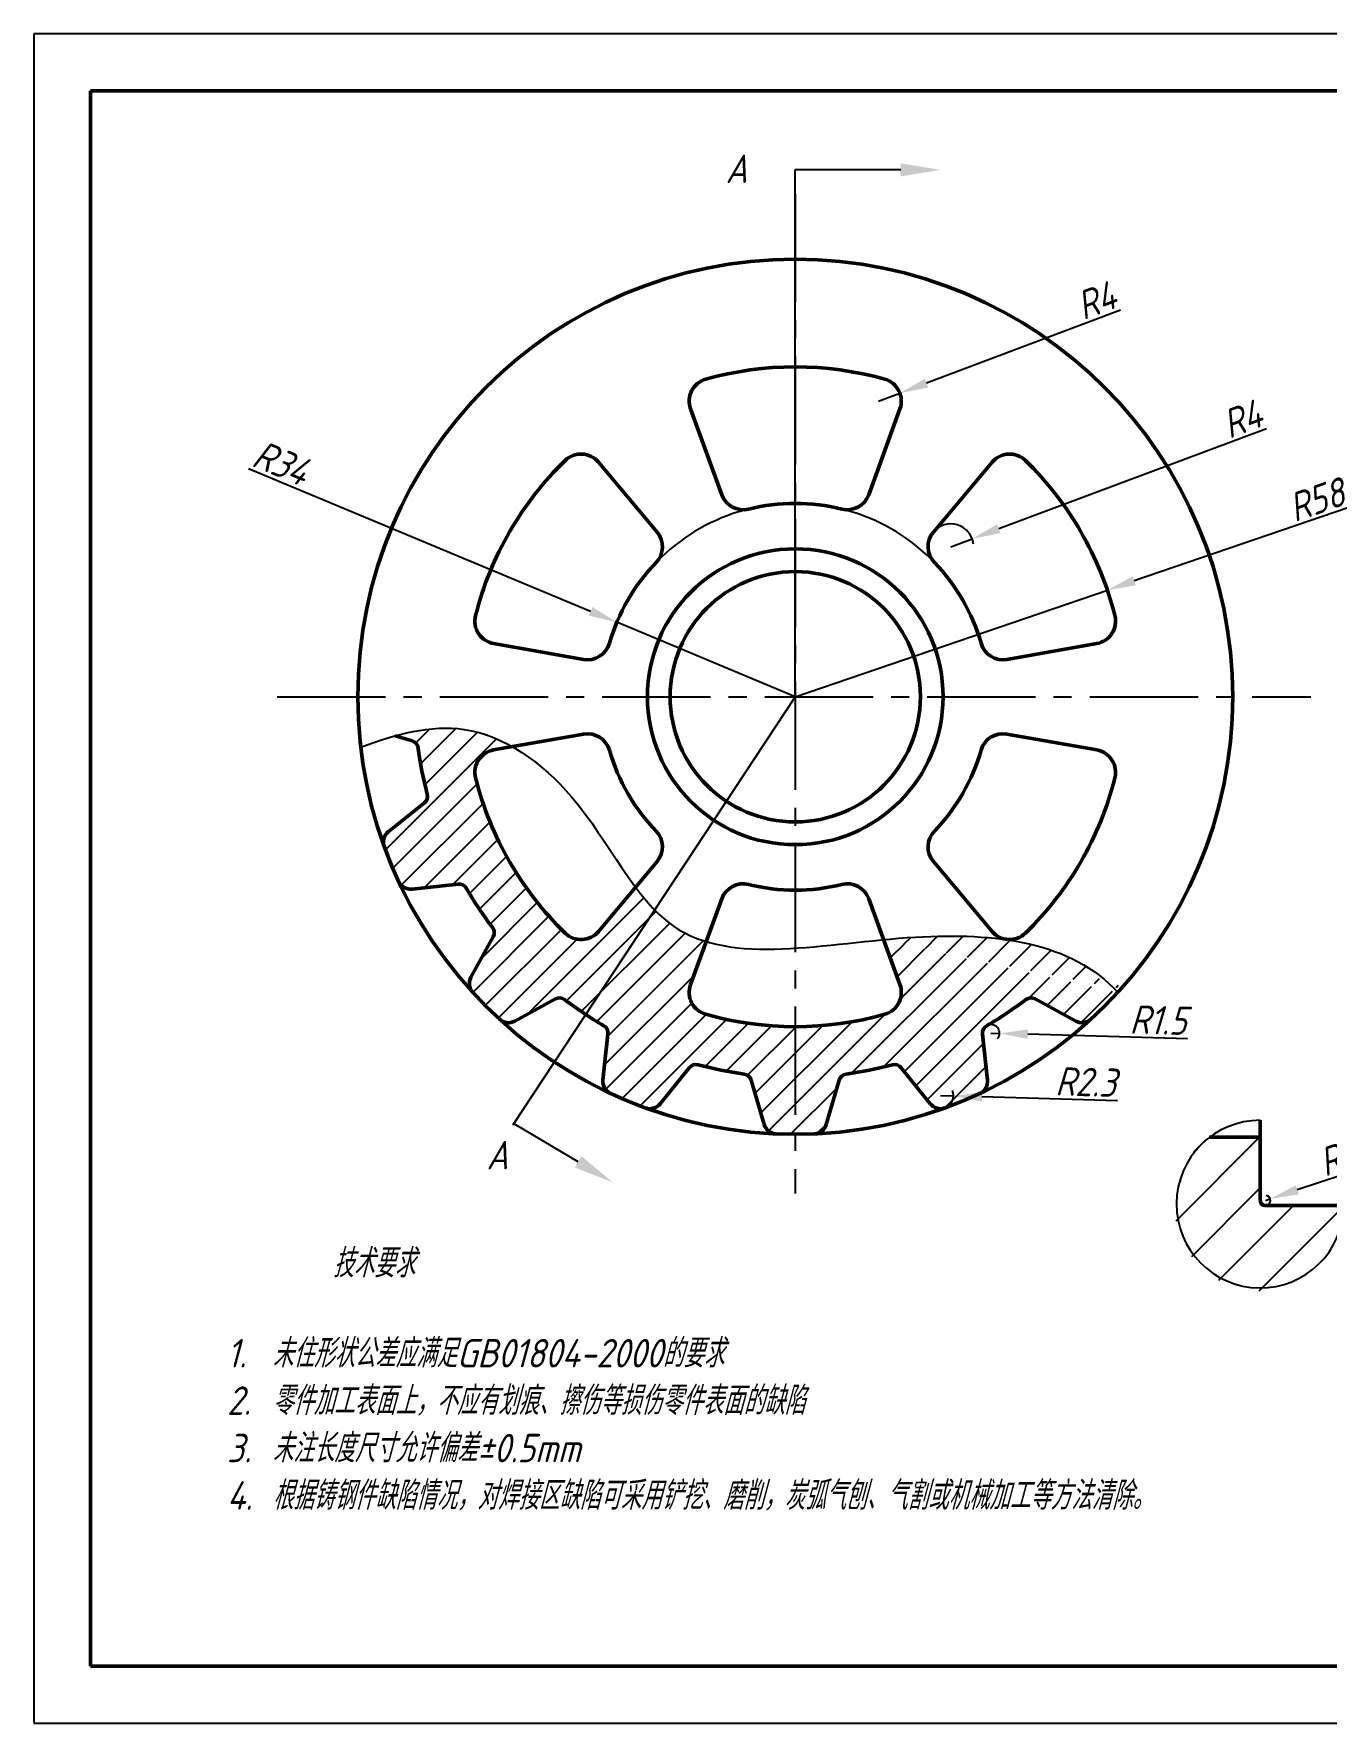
# Model space of a CAD drawing. Header units: millimetres. Extents: x -1183 to 2192, y -627 to 612.
# Drawn here: x 1463.2 to 1690.5, y -355 to -58 of the extents above; entities that cross this region are included whole.
import ezdxf
from ezdxf import colors
from ezdxf.entities.mleader import LeaderData, LeaderLine
from ezdxf.math import Vec2, Vec3

# ---------------------------------------------------------------- set-up
doc = ezdxf.new("R2010")
doc.units = ezdxf.units.MM
doc.linetypes.add('CENTER2', pattern=[28.575000000000003, 19.05, -3.175, 3.175, -3.175])
doc.layers.add('6文字层', color=7, linetype='Continuous')
for name, color, linetype, lineweight in [('剖面线', 7, 'Continuous', 25), ('标注', 7, 'Continuous', 25), ('点划线', 7, 'CENTER2', 25), ('粗实线', 7, 'Continuous', 50), ('细实线', 7, 'Continuous', 25)]:
    doc.layers.add(name, color=color, linetype=linetype, lineweight=lineweight)
doc.styles.add('8', font='gbeitc.shx', dxfattribs={"height": 8, "bigfont": 'gbcbig.shx'})
doc.styles.add('标注字体', font='gbeitc.shx', dxfattribs={"height": 5, "bigfont": 'gbcbig.shx'})
doc.dimstyles.new('标注', dxfattribs={"dimtxt": 5, "dimasz": 5, "dimexe": 1, "dimexo": 0, "dimtad": 1, "dimdec": 1, "dimdsep": 46, "dimtxsty": '标注字体', "dimcen": -1, "dimadec": 0, "dimazin": 0, "dimtfac": 1, "dimtdec": 1, "dimtmove": 0, "dimatfit": 3, "dimfxl": 1, "dimarcsym": 0})

# ---------------------------------------------------------------- blocks, each defined once
blk = doc.blocks.new('*D259')
at = {"layer": 'Defpoints', "color": 0, "transparency": 16777216}
for p in [(1652.024306695718, -155.7531600281189), (1597.139364936179, -174.5053110527904)]:
    blk.add_point(p, dxfattribs=at)
at = {"layer": '标注', "color": 0, "lineweight": -2, "transparency": 16777216}
for p, q in [((1694.488621085293, -141.2446771717256), (1656.75576719223, -154.1365952846128)), ((1597.139364936179, -174.5053110527904), (1652.024306695718, -155.7531600281189))]:
    blk.add_line(p, q, dxfattribs=at)
at = {"layer": '标注', "color": 0, "transparency": 16777216}
blk.add_solid([(1656.48633973498, -153.3480185351942), (1657.025194649482, -154.9251720340315), (1652.024306695718, -155.7531600281189)], dxfattribs=at)
at = {"layer": '标注', "color": 0, "transparency": 16777216, "insert": (1688.796093670928, -139.8872398888337), "char_height": 5, "attachment_point": 5, "rotation": 18.86339678461998, "style": '标注字体'}
blk.add_mtext('R58', dxfattribs=at)
blk = doc.blocks.new('*D260')
at = {"layer": 'Defpoints', "color": 0, "transparency": 16777216}
for p in [(1565.763323847337, -161.4078286385564), (1597.13936493618, -174.5053110527903)]:
    blk.add_point(p, dxfattribs=at)
at = {"layer": '标注', "color": 0, "lineweight": -2, "transparency": 16777216}
for p, q in [((1501.020665437807, -134.3819260535714), (1561.149200157801, -159.4817282835219)), ((1597.13936493618, -174.5053110527903), (1565.763323847337, -161.4078286385564))]:
    blk.add_line(p, q, dxfattribs=at)
blk.add_arc((1597.13936493618, -174.5053110527903), 33.99999999999932, 43.95767158094119, 159.0277667682333, dxfattribs=at)
at = {"layer": '标注', "color": 0, "transparency": 16777216}
blk.add_solid([(1561.47021688364, -158.7127076685993), (1560.828183431962, -160.2507488984446), (1565.763323847337, -161.4078286385564)], dxfattribs=at)
at = {"layer": '标注', "color": 0, "transparency": 16777216, "insert": (1506.742474272374, -133.384072011916), "char_height": 5, "attachment_point": 5, "rotation": 337.34259678255427, "style": '标注字体'}
blk.add_mtext('R34', dxfattribs=at)
blk = doc.blocks.new('*D263')
at = {"layer": 'Defpoints', "color": 0, "transparency": 16777216}
for p in [(1631.559229638789, -233.642892495169), (1633.058628043925, -233.6853709918288)]:
    blk.add_point(p, dxfattribs=at)
at = {"layer": '标注', "color": 0, "lineweight": -2, "transparency": 16777216}
for p, q in [((1631.559229638789, -233.642892495169), (1633.058628043925, -233.6853709918288)), ((1666.140420080285, -234.6225900709654), (1638.056622727708, -233.8269659806951))]:
    blk.add_line(p, q, dxfattribs=at)
blk.add_arc((1631.559229638789, -233.642892495169), 1.500000000000455, 320.1800376544385, 120.2007022767708, dxfattribs=at)
at = {"layer": '标注', "color": 0, "transparency": 16777216}
blk.add_solid([(1638.08022189252, -232.9939668667312), (1638.033023562897, -234.6599650946591), (1633.058628043925, -233.6853709918288)], dxfattribs=at)
at = {"layer": '标注', "color": 0, "transparency": 16777216, "insert": (1660.970610041429, -231.349873665731), "char_height": 5, "attachment_point": 5, "rotation": 358.37722399648186, "style": '标注字体'}
blk.add_mtext('R1.5', dxfattribs=at)
blk = doc.blocks.new('*D264')
at = {"layer": 'Defpoints', "color": 0, "transparency": 16777216}
for p in [(1622.677025908831, -244.624627200667), (1624.976084421587, -244.6904295936644)]:
    blk.add_point(p, dxfattribs=at)
at = {"layer": '标注', "color": 0, "lineweight": -2, "transparency": 16777216}
for p, q in [((1622.677025908831, -244.624627200667), (1624.976084421587, -244.6904295936644)), ((1653.804128913758, -245.5155300869721), (1629.974037710187, -244.8334782740933))]:
    blk.add_line(p, q, dxfattribs=at)
blk.add_arc((1622.677025908831, -244.624627200667), 2.300000000000182, 290.0117724184655, 23.27176764965954, dxfattribs=at)
at = {"layer": '标注', "color": 0, "transparency": 16777216}
blk.add_solid([(1629.997879156925, -244.0004860593266), (1629.950196263449, -245.66647048886), (1624.976084421587, -244.6904295936644)], dxfattribs=at)
at = {"layer": '标注', "color": 0, "transparency": 16777216, "insert": (1648.218774875928, -242.2293894256934), "char_height": 5, "attachment_point": 5, "rotation": 358.3605591657126, "style": '标注字体'}
blk.add_mtext('R2.3', dxfattribs=at)
blk = doc.blocks.new('*D267')
at = {"layer": 'Defpoints', "color": 0, "transparency": 16777216}
for p in [(1624.493771220258, -148.128494397901), (1628.241030567599, -146.7291919346135)]:
    blk.add_point(p, dxfattribs=at)
at = {"layer": '标注', "color": 0, "lineweight": -2, "transparency": 16777216}
for p, q in [((1680.029255820807, -127.39042072906), (1632.925104751776, -144.980063855504)), ((1624.493771220258, -148.128494397901), (1628.241030567599, -146.7291919346135))]:
    blk.add_line(p, q, dxfattribs=at)
blk.add_arc((1624.493771220258, -148.128494397901), 3.999999999999773, 6.152704495084865, 139.9999999999999, dxfattribs=at)
at = {"layer": '标注', "color": 0, "transparency": 16777216}
blk.add_solid([(1632.633583405257, -144.1993848248078), (1633.216626098294, -145.7607428862001), (1628.241030567599, -146.7291919346135)], dxfattribs=at)
at = {"layer": '标注', "color": 0, "transparency": 16777216, "insert": (1675.715749769742, -125.6653999183372), "char_height": 5, "attachment_point": 5, "rotation": 20.476649373356256, "style": '标注字体'}
blk.add_mtext('R4', dxfattribs=at)
blk = doc.blocks.new('*D268')
at = {"layer": 'Defpoints', "color": 0, "transparency": 16777216}
for p in [(1615.543866891306, -121.1276937450376), (1611.798942844722, -122.5332341696848)]:
    blk.add_point(p, dxfattribs=at)
at = {"layer": '标注', "color": 0, "lineweight": -2, "transparency": 16777216}
for p, q in [((1654.363888135527, -106.5578096924673), (1620.225021949536, -119.3707682142287)), ((1611.798942844722, -122.5332341696848), (1615.543866891306, -121.1276937450376))]:
    blk.add_line(p, q, dxfattribs=at)
at = {"layer": '标注', "color": 0, "transparency": 16777216}
blk.add_solid([(1619.932201027734, -118.5905757045238), (1620.517842871338, -120.1509607239337), (1615.543866891306, -121.1276937450376)], dxfattribs=at)
at = {"layer": '标注', "color": 0, "transparency": 16777216, "insert": (1650.047515576239, -104.8399740835047), "char_height": 5, "attachment_point": 5, "rotation": 20.57205781633873, "style": '标注字体'}
blk.add_mtext('R4', dxfattribs=at)
blk = doc.blocks.new('*D271')
at = {"layer": 'Defpoints', "color": 0, "transparency": 16777216}
for p in [(1679.81329180756, -263.0570342924606), (1680.667379920131, -262.7732500505337)]:
    blk.add_point(p, dxfattribs=at)
at = {"layer": '标注', "color": 0, "lineweight": -2, "transparency": 16777216}
for p, q in [((1700.932202035516, -256.0399433844478), (1685.412313878855, -261.1966709287184)), ((1679.81329180756, -263.0570342924606), (1680.667379920131, -262.7732500505337))]:
    blk.add_line(p, q, dxfattribs=at)
blk.add_arc((1679.81329180756, -263.0570342924606), 0.9000000000005457, 269.9999999999914, 82.04185810638344, dxfattribs=at)
at = {"layer": '标注', "color": 0, "transparency": 16777216}
blk.add_solid([(1685.149550691886, -260.4058486022643), (1685.675077065825, -261.9874932551725), (1680.667379920131, -262.7732500505337)], dxfattribs=at)
at = {"layer": '标注', "color": 0, "transparency": 16777216, "insert": (1694.559362985414, -254.8644338714726), "char_height": 5, "attachment_point": 5, "rotation": 18.37988086966391, "style": '标注字体'}
blk.add_mtext('R0.3', dxfattribs=at)

msp = doc.modelspace()

# ---------------------------------------------------------------- hatches: boundary and pattern name
at = {"layer": '剖面线'}
h = msp.add_hatch(dxfattribs=at)
h.set_pattern_fill('ANSI31', color=256, scale=2)
h.set_pattern_definition([(45, (0, 0), (-4.490128060534577, 4.490128060534577), [])])
h.paths.add_polyline_path([(1693.913291807561, -263.957034292461), (1679.813291807561, -263.9570342924609, -0.414213562373167), (1678.913291807561, -263.0570342924607), (1678.913291807564, -251.9570342924608), (1669.913291807561, -251.9570342924608, 0.2360679774997897), (1663.913291807561, -263.9570342924608, 1)])
at = {"layer": '粗实线', "lineweight": 25}
h = msp.add_hatch(dxfattribs=at)
h.set_pattern_fill('ANSI31')
h.set_pattern_definition([(45, (1223.106085699528, -251.9610422337748), (-2.245064030267288, 2.245064030267288), [])])
edge = h.paths.add_edge_path()
edge.add_spline(control_points=[(1581.471867016107, -217.5514078075411), (1579.394124374437, -216.925101310974), (1574.72001173494, -214.7855336193688), (1571.072553468461, -210.706565733358), (1569.04552196391, -207.986249344769)], knot_values=[64.66663633951725, 64.66663633951725, 64.66663633951725, 64.66663633951725, 71.96166090274849, 82.30384818021668, 82.30384818021668, 82.30384818021668, 82.30384818021668], degree=3, periodic=0)
edge.add_line((1569.04552196391, -207.9862493447691), (1562.524192794719, -215.7580668106425))
edge.add_arc((1559.460015022264, -213.186916371871), 3.999999999999998, 225.75197733327, 319.99999999952456, ccw=False)
edge.add_arc((1597.139364936227, -174.5053110527904), 58.00000000000003, 210.0000000000011, 225.7519773332345, ccw=False)
edge.add_line((1546.90989151673, -203.5053110527913), (1539.164286833582, -207.9772380016439))
edge.add_arc((1538.001783493801, -208.9251757554014), 1.499999999999957, 30.20070227681191, 39.19476556154609, ccw=False)
edge.add_arc((1597.13936493618, -174.5053110527911), 66.92499999999997, 210.2007022768063, 217.2992977231917)
edge.add_arc((1542.708583777489, -215.9694001836855), 1.5, -28.72000000000071, 37.29929772319292, ccw=False)
edge.add_line((1544.024051498459, -216.690194658613), (1540.113353163571, -223.8273157173095))
edge.add_arc((1542.130403669059, -224.9325339121982), 2.300000000000002, 151.2800000000006, 222.5117724184727)
edge.add_arc((1597.13936493618, -174.5053110527911), 76.92500000000001, 222.511772418472, 227.4882275815259)
edge.add_arc((1546.712142076771, -229.5142723199108), 2.299999999999999, 227.4882275815262, 298.7200000000001)
edge.add_line((1547.81736027166, -231.5313228253981), (1554.954481330356, -227.6206244905097))
edge.add_arc((1555.675275805284, -228.9360922114798), 1.5, 52.700702276806624, 118.72000000000011, ccw=False)
edge.add_arc((1597.13936493618, -174.5053110527903), 66.9250000000001, 232.7007022768069, 239.7992977231923)
edge.add_arc((1562.719500233568, -233.6428924951685), 1.499999999999995, -6.219999999999914, 59.799297723193376, ccw=False)
edge.add_line((1564.210670040346, -233.805412055075), (1563.328913874864, -241.8958115839995))
edge.add_arc((1565.615374245258, -242.1450082425226), 2.29999999999999, 173.7800000000009, 245.0117724184732)
edge.add_arc((1597.13936493618, -174.5053110527904), 76.92500000000001, 245.0117724184726, 249.9882275815265)
edge.add_arc((1571.601703963527, -244.6246272006667), 2.300000000000012, 249.9882275815269, 321.2200000000003)
edge.add_line((1573.394684243437, -246.0651901863957), (1578.491964848883, -239.7209180530191))
edge.add_arc((1579.661299814042, -240.6604156524075), 1.499999999999967, 75.20070227680787, 141.22, ccw=False)
edge.add_arc((1597.13936493618, -174.5053110527905), 66.92499999999977, 255.200702276807, 262.2992977231924)
edge.add_arc((1587.970529073768, -242.3132241155601), 1.499999999999995, 16.280000000000484, 82.29929772319213, ccw=False)
edge.add_line((1589.410383880761, -241.8927266306932), (1591.691809267741, -249.7047146412214))
edge.add_arc((1593.899586638463, -249.0599518310921), 2.29999999999998, 196.2800000000019, 267.5117724184737)
edge.add_arc((1597.139364936179, -174.5053110527901), 76.92500000000001, 267.511772418473, 270.0000000000355)
edge.add_line((1597.139364936227, -251.4303110527902), (1597.139364936227, -232.5053110527901))
edge.add_arc((1597.139364936226, -174.5053110527901), 58.00000000000004, 254.2480226667333, 270.00000000000097, ccw=False)
edge.add_arc((1582.479787027686, -226.4773879358958), 4.000000000000007, 160.0000000000005, 254.24802266677762, ccw=False)
edge.add_line((1578.721016544542, -225.1093073625931), (1581.471867016107, -217.5514078075411))
edge = h.paths.add_edge_path()
edge.add_arc((1544.800437113701, -187.7957826167892), 4.000000000000002, 100.00000000000023, 194.2480226667161, ccw=False)
edge.add_line((1544.105844403034, -183.8565516047403), (1547.3747210872, -183.280160448713))
edge.add_spline(control_points=[(1547.3747210872, -183.2801604487129), (1544.667756700945, -181.7475172088751), (1537.952218746835, -179.2273459317722), (1530.913496729738, -180.238273340242), (1526.808214196186, -181.374599015709)], knot_values=[11.24483244208292, 11.24483244208292, 11.24483244208292, 11.24483244208292, 20.47269954220587, 33.01067182587315, 33.01067182587315, 33.01067182587315, 33.01067182587315], degree=3, periodic=0)
edge.add_line((1526.808214196186, -181.374599015709), (1529.751949358276, -182.2342921082079))
edge.add_arc((1529.331451873409, -183.6741469152008), 1.499999999999978, 7.7007022768062825, 73.71999999999679, ccw=False)
edge.add_arc((1597.139364936179, -174.5053110527908), 66.92500000000005, 187.7007022768066, 194.7992977231919)
edge.add_arc((1530.984260336562, -191.9833761749275), 1.499999999999999, -51.22000000000082, 14.79929772319258, ccw=False)
edge.add_line((1531.92375793595, -193.1527111400865), (1525.579485802574, -198.249991745532))
edge.add_arc((1527.020048788303, -200.0429720254424), 2.299999999999991, 128.7800000000011, 200.0117724184734)
edge.add_arc((1597.13936493618, -174.5053110527909), 76.92499999999998, 200.0117724184723, 204.9882275815262)
edge.add_arc((1529.499667746447, -206.0293017437113), 2.300000000000011, 204.9882275815269, 276.2199999999994)
edge.add_line((1529.74886440497, -208.315762114105), (1537.839263933894, -207.4340059486228))
edge.add_arc((1538.001783493801, -208.9251757554013), 1.499999999999957, 39.194765561541715, 96.21999999999957, ccw=False)
edge.add_line((1539.164286833582, -207.9772380016439), (1546.90989151673, -203.5053110527914))
edge.add_arc((1597.139364936142, -174.5053110526424), 58.00000000000001, 194.2480226668785, 210.00000000017, ccw=False)
edge = h.paths.add_edge_path()
edge.add_arc((1614.617430058316, -240.6604156524078), 1.50000000000002, 38.77999999999918, 104.79929772319159, ccw=False)
edge.add_line((1615.786765023475, -239.7209180530194), (1620.88404562892, -246.0651901863959))
edge.add_arc((1622.677025908831, -244.624627200667), 2.300000000000011, 218.7799999999994, 290.011772418473)
edge.add_arc((1597.139364936179, -174.5053110527901), 76.92500000000001, 290.0117724184723, 294.9882275815261)
edge.add_arc((1628.6633556271, -242.145008242523), 2.29999999999999, 294.9882275815267, 366.219999999999)
edge.add_line((1630.949815997493, -241.8958115839999), (1630.068059832011, -233.8054120550753))
edge.add_arc((1631.559229638789, -233.642892495169), 1.49999999999998, 120.20070227680631, 186.2199999999972, ccw=False)
edge.add_arc((1597.139364936179, -174.50531105279), 66.9250000000001, 300.2007022768065, 307.2992977231921)
edge.add_arc((1638.603454067074, -228.9360922114802), 1.499999999999999, 61.279999999997926, 127.29929772319159, ccw=False)
edge.add_line((1639.324248542001, -227.6206244905102), (1646.461369600698, -231.5313228253988))
edge.add_arc((1647.566587795587, -229.5142723199114), 2.3, 241.2799999999999, 312.5117724184723)
edge.add_arc((1597.139364936179, -174.50531105279), 76.925, 312.5117724184722, 317.4882275815255)
edge.add_spline(control_points=[(1653.843744775032, -226.4867397758908), (1645.870043069066, -217.5511775755791), (1630.318569790363, -215.7148786060251), (1614.549545216986, -217.0251189209927), (1612.679821364208, -217.2023641768272)], knot_values=[112.6713059589491, 112.6713059589491, 112.6713059589491, 112.6713059589856, 149.5229059967189, 154.5006976537939, 154.5006976537939, 154.5006976537939, 154.5006976537939], degree=3, periodic=0)
edge.add_line((1612.679821364211, -217.2023641768269), (1615.557713327912, -225.109307362593))
edge.add_arc((1611.798942844764, -226.4773879358833), 3.999999999999998, -74.24802266666671, 19.999999999810882, ccw=False)
edge.add_arc((1597.139364936179, -174.5053110527901), 58.00000000000003, 270.00000000004724, 285.75197733331987, ccw=False)
edge.add_line((1597.139364936227, -232.5053110527901), (1597.139364936227, -251.4303110527902))
edge.add_arc((1597.13936493618, -174.5053110527901), 76.92500000000001, 270.0000000000349, 272.4882275815262)
edge.add_arc((1600.379143233896, -249.0599518310922), 2.299999999999966, 272.4882275815263, 343.7200000000002)
edge.add_line((1602.586920604618, -249.7047146412214), (1604.868345991597, -241.8927266306931))
edge.add_arc((1606.30820079859, -242.3132241155601), 1.499999999999995, 97.70070227680782, 163.7199999999977, ccw=False)
edge.add_arc((1597.139364936179, -174.50531105279), 66.9250000000002, 277.7007022768075, 284.799297723192)

# ---------------------------------------------------------------- linework, layer by layer
at = {"layer": '剖面线', "color": 7, "lineweight": 25}
msp.add_open_spline([(1520.727687360398, -183.3772417923644), (1526.903755625573, -181.0932437691728), (1540.330117204846, -177.30794669336), (1561.281069958696, -192.2107878206709), (1574.932218972878, -224.8018083908942), (1616.316284219883, -214.061505828818), (1645.870043069066, -217.5511775755791), (1653.843744775032, -226.4867397758908)], degree=3, knots=[5.085190019290199, 5.085190019290199, 5.085190019290199, 5.085190019290199, 23.7828047257502, 46.0709655746335, 75.00882361698544, 117.6490976160241, 154.5006976537574, 154.5006976537939, 154.5006976537939, 154.5006976537939], dxfattribs=at)
at = {"layer": '标注'}
for q in [(1597.139364936227, -81.87842449172086), (1547.531868566426, -249.7069936476117)]:
    msp.add_line((1597.139364936227, -174.5053110527901), q, dxfattribs=at)
msp.add_arc((1678.913291807564, -263.6934303955287), 14.73639610306793, 89.99999999999878, 358.9932109169229, dxfattribs=at)
at = {"layer": '点划线'}
for p, q in [((1597.139364936227, -86.07506401643815), (1597.139364936227, -261.8349561217895)), ((1506.048912601118, -174.5053110527901), (1687.794218137331, -174.5053110527901))]:
    msp.add_line(p, q, dxfattribs=at)
at = {"layer": '粗实线'}
for p, q in [((1873.233844256927, -67.95500822447605), (1473.233844256927, -67.95500822447593)), ((1473.233844256927, -67.95500822447593), (1473.233844256927, -344.955008224476)), ((1678.913291807564, -251.9570342924608), (1678.913291807564, -248.9570342924608)), ((1678.913291807564, -251.9570342924608), (1669.913291807561, -251.9570342924608)), ((1679.813291807561, -263.957034292461), (1693.913291807561, -263.957034292461)), ((1473.233844256927, -344.9550082244759), (1873.233844256927, -344.9550082244759))]:
    msp.add_line(p, q, dxfattribs=at)
at = {"layer": '粗实线', "color": 7, "lineweight": 50}
for p, q in [((1578.721016544543, -123.9013147429876), (1584.214804301024, -138.9953725511969)), ((1578.721016544495, -123.9013147429873), (1584.214804300976, -138.9953725511966)), ((1610.06392557143, -138.995372551197), (1615.557713327912, -123.9013147429878)), ((1610.063925571383, -138.9953725511967), (1615.557713327864, -123.9013147429875)), ((1572.849136424626, -145.5573439591552), (1562.524192794767, -133.2525552949377)), ((1572.849136424578, -145.5573439591549), (1562.524192794719, -133.2525552949375)), ((1631.754537077688, -133.252555294938), (1621.429593447829, -145.5573439591554)), ((1631.75453707764, -133.2525552949377), (1621.42959344778, -145.5573439591551)), ((1544.105844403082, -165.1540705008402), (1559.924575789422, -167.943339644832)), ((1544.105844403034, -165.1540705008399), (1559.924575789375, -167.9433396448317)), ((1634.354154083032, -167.9433396448322), (1650.172885469372, -165.1540705008405)), ((1634.354154082984, -167.9433396448319), (1650.172885469325, -165.1540705008402)), ((1559.924575789422, -181.0672824607488), (1544.105844403082, -183.8565516047406)), ((1559.924575789375, -181.0672824607485), (1544.105844403034, -183.8565516047403)), ((1650.172885469372, -183.8565516047406), (1634.354154083032, -181.0672824607474)), ((1650.172885469325, -183.8565516047403), (1634.354154082984, -181.0672824607472)), ((1526.808214196185, -181.3745990157086), (1529.751949358276, -182.2342921082079)), ((1531.92375793595, -193.1527111400865), (1525.579485802574, -198.249991745532)), ((1562.524192794766, -215.7580668106428), (1572.849136424626, -203.4532781464254)), ((1562.524192794718, -215.7580668106426), (1572.849136424578, -203.4532781464251)), ((1621.429593447829, -203.4532781464256), (1631.754537077688, -215.758066810643)), ((1621.42959344778, -203.4532781464253), (1631.75453707764, -215.7580668106427)), ((1529.74886440497, -208.315762114105), (1537.839263933894, -207.4340059486228)), ((1584.214804301024, -210.015249554384), (1578.721016544542, -225.1093073625932)), ((1584.214804300976, -210.0152495543837), (1578.721016544494, -225.1093073625929)), ((1615.557713327912, -225.109307362593), (1610.06392557143, -210.0152495543838)), ((1615.557713327864, -225.1093073625927), (1610.063925571382, -210.0152495543836)), ((1544.02405149846, -216.6901946586129), (1540.113353163571, -223.8273157173095)), ((1547.81736027166, -231.5313228253981), (1554.954481330356, -227.6206244905097)), ((1639.324248542001, -227.6206244905102), (1646.461369600698, -231.5313228253987)), ((1564.210670040346, -233.805412055075), (1563.328913874864, -241.8958115839995)), ((1630.949815997493, -241.8958115839999), (1630.068059832011, -233.8054120550752)), ((1573.394684243437, -246.0651901863956), (1578.491964848883, -239.7209180530191)), ((1615.786765023475, -239.7209180530194), (1620.88404562892, -246.0651901863959)), ((1589.410383880761, -241.8927266306932), (1591.691809267741, -249.7047146412214)), ((1602.586920604618, -249.7047146412214), (1604.868345991597, -241.8927266306932))]:
    msp.add_line(p, q, dxfattribs=at)
at = {"layer": '粗实线', "color": 0, "linetype": 'Continuous', "lineweight": 50}
msp.add_line((1678.913291807564, -251.9570342924608), (1678.913291807561, -263.0570342924607), dxfattribs=at)
at = {"layer": '粗实线', "color": 7, "lineweight": 50}
for centre, radius in [((1597.139364936227, -174.5053110527904), 76.925), ((1597.139364936179, -174.5053110527901), 76.925), ((1597.139364936227, -174.5053110527904), 22), ((1597.139364936179, -174.5053110527901), 22)]:
    msp.add_circle(centre, radius, dxfattribs=at)
at = {"layer": '粗实线', "color": 7, "lineweight": 50, "extrusion": (0, 0, -1)}
for centre in [(-1597.139364936227, -174.5053110527904), (-1597.139364936179, -174.5053110527901)]:
    msp.add_circle(centre, 26, dxfattribs=at)
at = {"layer": '粗实线', "color": 7, "lineweight": 50}
for centre, radius, start, end in [((1582.479787027687, -122.533234169685), 4, 105.7519773332705, 199.999999999998), ((1582.479787027639, -122.5332341696847), 4, 105.7519773332705, 199.999999999998), ((1597.139364936227, -174.5053110527904), 58, 74.2480226667294, 105.7519773332705), ((1597.139364936179, -174.5053110527901), 58, 74.2480226667294, 105.7519773332705), ((1611.798942844768, -122.5332341696851), 4, 340.0000000000019, 74.2480226667294), ((1611.79894284472, -122.5332341696848), 4, 340.0000000000019, 74.2480226667294), ((1597.139364936227, -174.5053110527904), 58, 134.2480226667251, 165.7519773332693), ((1597.139364936179, -174.5053110527901), 58, 134.2480226667251, 165.7519773332693), ((1559.46001502229, -135.8237057336839), 4, 40.00000000000009, 134.2480226667251), ((1559.460015022243, -135.8237057336837), 4, 40.00000000000009, 134.2480226667251), ((1634.818714850164, -135.8237057336842), 4, 45.75197733327492, 139.9999999999999), ((1634.818714850116, -135.8237057336839), 4, 45.75197733327143, 139.9999999999999), ((1597.139364936227, -174.5053110527904), 58, 14.24802266673073, 45.75197733327143), ((1597.139364936179, -174.5053110527901), 58, 14.24802266673073, 45.75197733327143), ((1587.973574784168, -137.6272919778942), 4, 199.999999999998, 283.9576715809468), ((1587.97357478412, -137.6272919778939), 4, 199.999999999998, 283.9576715809468), ((1606.305155088287, -137.6272919778942), 4, 256.0423284190531, 340.0000000000019), ((1606.305155088239, -137.627291977894), 4, 256.0423284190531, 339.9999999999978), ((1569.78495865215, -148.1284943979014), 4, 316.042328419054, 40.00000000000009), ((1569.784958652102, -148.1284943979011), 4, 316.042328419054, 40.00000000000009), ((1624.493771220305, -148.1284943979015), 4, 139.9999999999999, 223.9576715809413), ((1624.493771220257, -148.1284943979013), 4, 139.9999999999999, 223.9576715809413), ((1544.800437113749, -161.2148394887914), 4, 165.7519773332693, 259.9999999999949), ((1544.800437113702, -161.2148394887911), 4, 165.7519773332693, 259.9999999999949), ((1649.478292758705, -161.2148394887917), 4, 280.000000000005, 14.24802266673073), ((1649.478292758657, -161.2148394887914), 4, 280.000000000005, 14.24802266673073), ((1560.61916850009, -164.0041086327831), 4, 259.9999999999949, 343.9576715809466), ((1560.619168500042, -164.0041086327828), 4, 259.9999999999949, 343.9576715809466), ((1633.659561372364, -164.0041086327834), 4, 196.0423284190533, 280.000000000005), ((1633.659561372316, -164.0041086327831), 4, 196.0423284190533, 280.000000000005), ((1560.61916850009, -185.0065134727976), 4, 16.04232841905344, 100.0000000000051), ((1560.619168500042, -185.0065134727973), 4, 16.04232841905344, 100.0000000000051), ((1633.659561372364, -185.0065134727963), 4, 79.99999999999501, 163.9576715809466), ((1633.659561372316, -185.006513472796), 4, 79.99999999999501, 163.9576715809466), ((1597.139364936179, -174.5053110527901), 66.925, 187.7007022768079, 194.799297723191), ((1544.800437113749, -187.7957826167894), 4, 100.0000000000051, 194.2480226667307), ((1544.800437113701, -187.7957826167892), 4, 100.0000000000051, 194.2480226667307), ((1649.478292758705, -187.7957826167894), 4, 345.7519773332693, 79.99999999999501), ((1649.478292758657, -187.7957826167892), 4, 345.7519773332693, 79.99999999999501), ((1597.139364936227, -174.5053110527904), 58, 194.2480226667307, 225.7519773332715), ((1597.139364936179, -174.5053110527901), 58, 194.2480226667307, 225.7519773332703), ((1597.139364936227, -174.5053110527904), 58, 314.2480226667251, 345.7519773332693), ((1597.139364936179, -174.5053110527901), 58, 314.2480226667251, 345.7519773332693), ((1527.020048788303, -200.0429720254425), 2.3, 128.7800000000094, 200.0117724184707), ((1569.78495865215, -200.8821277076792), 4, 319.9999999999999, 43.95767158094131), ((1569.784958652102, -200.8821277076789), 4, 319.9999999999999, 43.95767158094131), ((1624.493771220305, -200.8821277076794), 4, 136.0423284190576, 220.0000000000001), ((1624.493771220256, -200.8821277076791), 4, 136.0423284190587, 220.0000000000001), ((1529.499667746447, -206.0293017437114), 2.3, 204.9882275815281, 276.2199999999994), ((1587.973574784168, -211.3833301276866), 4, 76.04232841905322, 160.000000000002), ((1587.97357478412, -211.3833301276863), 4, 76.04232841905322, 160.000000000002), ((1606.305155088286, -211.3833301276865), 4, 19.99999999999798, 103.9576715809468), ((1606.305155088239, -211.3833301276863), 4, 20.00000000000221, 103.9576715809468), ((1597.139364936179, -174.5053110527901), 66.925, 210.2007022768077, 217.2992977231914), ((1559.46001502229, -213.1869163718966), 4, 225.7519773332749, 319.9999999999999), ((1559.460015022242, -213.1869163718964), 4, 225.7519773332703, 319.9999999999999), ((1634.818714850164, -213.1869163718969), 4, 220.0000000000001, 314.2480226667251), ((1634.818714850116, -213.1869163718966), 4, 220.0000000000001, 314.2480226667251), ((1542.130403669059, -224.9325339121983), 2.3, 151.2799999999972, 222.5117724184766), ((1582.479787027686, -226.4773879358958), 4, 160.000000000002, 254.2480226667294), ((1582.479787027638, -226.4773879358955), 4, 160.000000000002, 254.2480226667294), ((1611.798942844768, -226.4773879358957), 4, 285.7519773332706, 19.99999999999798), ((1611.79894284472, -226.4773879358954), 4, 285.7519773332706, 20.00000000000221), ((1597.139364936179, -174.5053110527901), 66.925, 232.7007022768041, 239.7992977231922), ((1597.139364936179, -174.5053110527901), 66.925, 300.2007022768078, 307.2992977231958), ((1546.712142076771, -229.5142723199108), 2.3, 227.4882275815279, 298.7200000000028), ((1597.139364936227, -174.5053110527904), 58, 254.2480226667294, 285.7519773332706), ((1597.139364936179, -174.5053110527901), 58, 254.2480226667294, 285.7519773332706), ((1647.566587795587, -229.5142723199114), 2.3, 241.2799999999972, 312.5117724184719), ((1597.139364936179, -174.5053110527901), 66.925, 255.2007022768105, 262.2992977231921), ((1597.139364936179, -174.5053110527901), 66.925, 277.7007022768079, 284.7992977231895), ((1565.615374245258, -242.1450082425226), 2.3, 173.7800000000006, 245.0117724184719), ((1628.6633556271, -242.145008242523), 2.3, 294.9882275815281, 6.219999999999423), ((1571.601703963527, -244.6246272006667), 2.3, 249.9882275815345, 321.2199999999998), ((1622.677025908831, -244.624627200667), 2.3, 218.7800000000001, 290.0117724184655), ((1593.899586638463, -249.0599518310921), 2.3, 196.2800000000019, 267.5117724184765), ((1600.379143233896, -249.0599518310921), 2.3, 272.4882275815235, 343.7200000000011)]:
    msp.add_arc(centre, radius, start, end, dxfattribs=at)
at = {"layer": '粗实线', "color": 7, "lineweight": 50, "extrusion": (0, 0, -1)}
for centre, radius, start, end in [((-1597.139364936227, -174.5053110527904), 34, 76.04232841905322, 103.9576715809468), ((-1597.139364936179, -174.5053110527901), 34, 76.04232841905322, 103.9576715809468), ((-1597.139364936227, -174.5053110527904), 34, 16.04232841905344, 43.95767158094247), ((-1597.139364936179, -174.5053110527901), 34, 16.04232841905344, 43.95767158094128), ((-1597.139364936227, -174.5053110527904), 34, 136.0423284190587, 163.9576715809466), ((-1597.139364936179, -174.5053110527901), 34, 136.0423284190587, 163.9576715809466), ((-1529.331451873409, -183.6741469152009), 1.499999999999982, 106.279999999992, 172.2992977232248), ((-1597.139364936227, -174.5053110527904), 34, 316.0423284190587, 343.9576715809466), ((-1597.139364936179, -174.5053110527901), 34, 316.0423284190587, 343.9576715809466), ((-1597.139364936227, -174.5053110527904), 33.9999999999996, 196.0423284190503, 223.9576715809425), ((-1597.139364936179, -174.5053110527901), 33.9999999999996, 196.0423284190503, 223.9576715809412), ((-1530.984260336562, -191.9833761749275), 1.5, 165.200702276809, 231.2200000000045), ((-1538.001783493801, -208.9251757554013), 1.499999999999968, 83.78000000000058, 149.7992977232273), ((-1597.139364936227, -174.5053110527904), 34, 256.0423284190531, 283.9576715809468), ((-1597.139364936179, -174.5053110527901), 34, 256.0423284190531, 283.9576715809468), ((-1542.708583777489, -215.9694001836855), 1.5, 142.7007022768086, 208.7200000000027), ((-1555.675275805284, -228.9360922114797), 1.499999999999974, 61.27999999999722, 127.2992977232285), ((-1638.603454067074, -228.9360922114802), 1.5, 52.70070227681323, 118.7200000000028), ((-1562.719500233568, -233.6428924951685), 1.5, 120.2007022768078, 186.2199999999994), ((-1631.559229638789, -233.642892495169), 1.499999999999984, 353.7800000000038, 59.79929772323016), ((-1579.661299814042, -240.6604156524075), 1.499999999999984, 38.78000000000017, 104.7992977232163), ((-1614.617430058316, -240.6604156524077), 1.5, 75.20070227681055, 141.2199999999999), ((-1587.970529073768, -242.3132241155601), 1.5, 97.70070227680792, 163.7200000000012), ((-1606.30820079859, -242.31322411556), 1.5, 16.27999999999877, 82.2992977231921)]:
    msp.add_arc(centre, radius, start, end, dxfattribs=at)
at = {"layer": '粗实线', "color": 0, "linetype": 'Continuous', "lineweight": 50}
msp.add_arc((1679.813291807561, -263.0570342924609), 0.8999999999999999, 179.999999999987, 269.9999999999913, dxfattribs=at)
at = {"layer": '细实线'}
for p, q in [((1883.233844256927, -57.95500822447605), (1463.233844256927, -57.95500822447593)), ((1463.233844256927, -57.95500822447593), (1463.233844256927, -354.9550082244759)), ((1463.233844256927, -354.9550082244759), (1883.233844256927, -354.9550082244759))]:
    msp.add_line(p, q, dxfattribs=at)

# ---------------------------------------------------------------- texts
at = {"layer": '6文字层', "attachment_point": 1, "style": '8'}
for s, width, insert, char_height in [('技术要求', 98.64298198501274, (1515.837183835422, -271.5809945298791), 5), ('\\pxi-3,l3,r2.67091,t1,3;{\\H0.625x;1.^I未住形状公差应满足GB01804-2000的要求\\P2.^I零件加工表面上，不应有划痕、擦伤等损伤零件表面的缺陷\\P3.^I未注长度尺寸允许偏差±0.5mm\\P4.^I根据铸钢件缺陷情况，对焊接区缺陷可采用铲挖、磨削，炭弧气刨、气割或机械加工等方法清除。}', 189.3672705350982, (1497.20559801898, -287.4107867944313), 8)]:
    msp.add_mtext_dynamic_manual_height_columns(s, width=width, gutter_width=40, heights=[0], dxfattribs=dict(at, insert=insert, char_height=char_height))
at = {"layer": '标注', "style": '标注字体'}
for p in [(1584.876204991488, -84.19399580983145), (1542.832099367382, -257.5877361831863)]:
    msp.add_text('A', height=5, dxfattribs=at).set_placement(p)

# ---------------------------------------------------------------- dimensions: what is measured, and where the dimension line sits
at = {"layer": '标注'}
for center, mpoint, picture, middle in [((1611.798942844722, -122.5332341696848), (1615.543866891306, -121.1276937450376), '*D268', (1651.145594032994, -107.7656959948985)), ((1624.493771220258, -148.128494397901), (1628.241030567599, -146.7291919346135), '*D267', (1676.808954819186, -128.5929462834478)), ((1597.13936493618, -174.5053110527903), (1565.763323847337, -161.4078286385564), '*D260', (1505.538661550478, -136.2678993178759)), ((1597.139364936179, -174.5053110527904), (1652.024306695718, -155.7531600281189), '*D259', (1689.806446635619, -142.8444026991536)), ((1631.559229638789, -233.642892495169), (1633.058628043925, -233.6853709918288), '*D263', (1660.882113173388, -234.4736203430957)), ((1622.677025908831, -244.624627200667), (1624.976084421587, -244.6904295936644), '*D264', (1648.12936945066, -245.3531102310684))]:
    dim = msp.add_radius_dim(center=center, mpoint=mpoint, dimstyle='标注', dxfattribs=at)
    dim.commit()
    dim.dimension.update_dxf_attribs({"geometry": picture, "text_midpoint": middle, "dimtype": 164})
dim = msp.add_radius_dim(center=(1679.81329180756, -263.0570342924606), mpoint=(1680.667379920131, -262.7732500505337), text='R0.3', dimstyle='标注', dxfattribs=at)
dim.commit()
dim.dimension.update_dxf_attribs({"geometry": '*D271', "text_midpoint": (1694.559362985414, -254.8644338714726)})

# ---------------------------------------------------------------- leaders
ml = msp.add_multileader_mtext('Standard', dxfattribs=at)
ml.set_content('', color=256)
ml.set_leader_properties()
ml.build(insert=Vec2(0, 0))
ml.multileader.update_dxf_attribs({"text_right_attachment_type": 6, "dogleg_length": 0.36, "arrow_head_size": 7})
ctx = ml.context
ctx.base_point, ctx.char_height, ctx.arrow_head_size, ctx.landing_gap_size, ctx.plane_origin = Vec3(1596.959364936227, -78.37842449172086), 7, 7, 0.09, Vec3(1622.680645488797, -81.87842449172086)
ctx.right_attachment, ctx.text_align_type = 6, 2
notes = []
notes.append((ctx, [(0, (1, 1, 0), (1597.499364936227, -81.87842449172086), (-1, 0), 0.36, [(0, [(1622.680645488797, -81.87842449172086)], 0, [])])]))
ctx.mtext.insert, ctx.mtext.alignment, ctx.mtext.flow_direction = Vec3(1597.049364936227, -74.87842449172086), 3, 5
ml = msp.add_multileader_mtext('Standard', dxfattribs=at)
ml.set_content('', color=256)
ml.set_leader_properties()
ml.build(insert=Vec2(0, 0))
ml.multileader.update_dxf_attribs({"text_right_attachment_type": 6, "dogleg_length": 0.36, "arrow_head_size": 7})
ctx = ml.context
ctx.base_point, ctx.char_height, ctx.arrow_head_size, ctx.landing_gap_size, ctx.plane_origin = Vec3(1547.351868566426, -246.2069936476117), 7, 7, 0.09, Vec3(1563.709379402216, -261.3649990892498)
ctx.right_attachment, ctx.text_align_type = 6, 2
notes.append((ctx, [(0, (1, 1, 0), (1547.891868566426, -249.7069936476117), (-1, 0), 0.36, [(0, [(1564.990662742248, -259.8442165678574)], 0, [])])]))
ctx.mtext.insert, ctx.mtext.alignment, ctx.mtext.flow_direction = Vec3(1547.441868566426, -242.7069936476117), 3, 5
for ctx, leaders in notes:
    for number, flags, end, landing, length, lines in leaders:
        leader = LeaderData()
        leader.index, (leader.has_last_leader_line, leader.has_dogleg_vector, leader.attachment_direction) = number, flags
        leader.last_leader_point, leader.dogleg_vector, leader.dogleg_length = Vec3(end), Vec3(landing), length
        for number, points, colour, breaks in lines:
            line = LeaderLine()
            line.index, line.vertices, line.color, line.breaks = number, Vec3.list(points), colors.encode_raw_color(colour), breaks
            leader.lines.append(line)
        ctx.leaders.append(leader)

doc.saveas('drawing.dxf')
